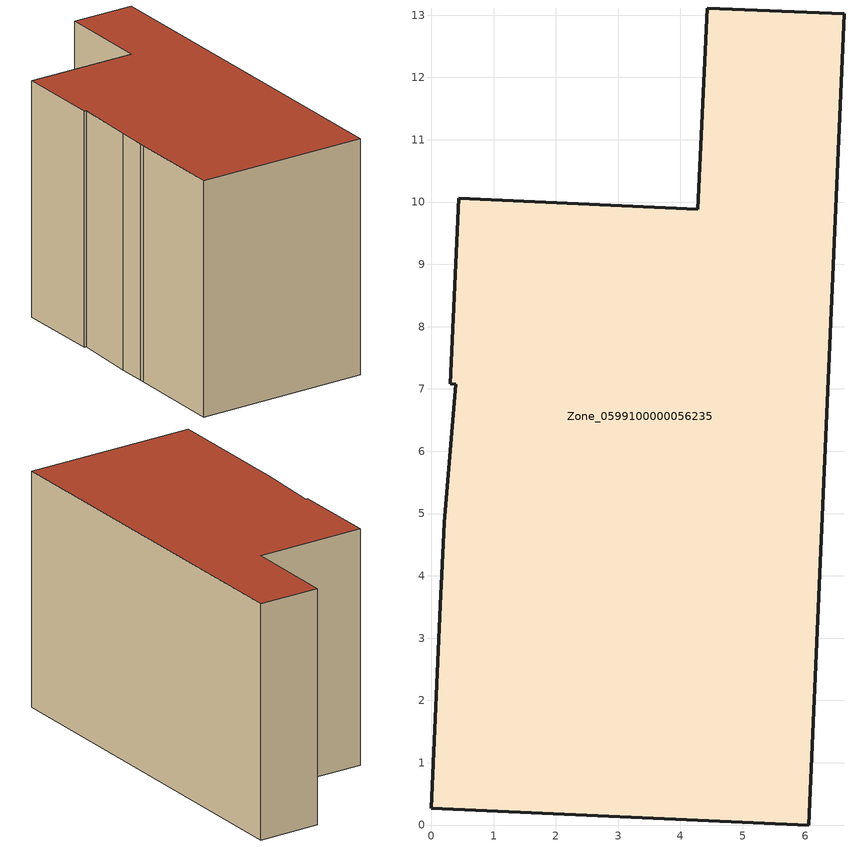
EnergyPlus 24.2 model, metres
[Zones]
Zone_0599100000056235
 floor ground (C_G): 0.39,7.08 0.31,7.08 0.44,10.06 4.28,9.88 4.43,13.12 6.63,13.02 6.06,0 0,0.27 0.15,3.7 0.16,3.85 0.21,4.85 z0.89
 wall outside (C_F): 0.16,3.85 0.15,3.7 0,0.27 6.06,0 6.63,13.02 4.43,13.12 4.28,9.88 0.44,10.06 0.31,7.08 0.39,7.08 0.21,4.85 0.16,3.85 z0.89:9.14
 roof outside (C_R): 0.39,7.08 0.21,4.85 0.16,3.85 0.15,3.7 0,0.27 6.06,0 6.63,13.02 4.43,13.12 4.28,9.88 0.44,10.06 0.31,7.08 z9.14
[BUILDING]
Pand.0599100000056235: North Axis=0; Terrain=City; Loads Convergence Tolerance Value=0.04; Temperature Convergence Tolerance Value=0.4; Solar Distribution=FullExterior; Maximum Number of Warmup Days=25; Minimum Number of Warmup Days=1
[Site:Location]
Rotterdam.The.Hague.AP_ZH_NLD Design_Conditions: Latitude=51.96; Longitude=4.45; Time Zone=1; Elevation=-4.5
[SITE:GROUNDTEMPERATURE:BUILDINGSURFACE]
18, 18, 18, 18, 18, 18, 18, 18, 18, 18, 18, 18
[MATERIAL] Thermal Absorptance=0.9; Solar Absorptance=0.7; Visible Absorptance=0.7
Name | Roughness | Thickness | Conductivity | Density | Specific Heat
G.TC.1975-1991 | MediumSmooth | 0.15 | 0.288461 | 540 | 1210
F.TC.1975-1991 | Rough | 0.3 | 0.230769 | 1920 | 840
R.TC.1975-1991 | MediumRough | 0.2 | 0.153846 | 1500 | 1000
[CONSTRUCTION]
C_G: G.TC.1975-1991
C_F: F.TC.1975-1991
C_R: R.TC.1975-1991
[ZONE]
Zone_0599100000056235: Type=1; Multiplier=1; Ceiling Height=Autocalculate; Volume=Autocalculate; Floor Area=autocalculate; Part of Total Floor Area=Yes
[ZONEINFILTRATION:DESIGNFLOWRATE]
Infil_Zone_0599100000056235: Zone or ZoneList or Space or SpaceList=Zone_0599100000056235; Schedule=AlwaysOn; Design Flow Rate Calculation Method=Flow/Area; Flow Rate per Floor Area=0.003; Constant Term Coefficient=1; Temperature Term Coefficient=0; Velocity Term Coefficient=0; Velocity Squared Term Coefficient=0
[HVACTEMPLATE:ZONE:IDEALLOADSAIRSYSTEM]
Zone_0599100000056235: Maximum Heating Supply Air Temperature=50; Minimum Cooling Supply Air Temperature=13; Maximum Heating Supply Air Humidity Ratio=0.0156; Minimum Cooling Supply Air Humidity Ratio=0.0077; Heating Limit=NoLimit; Cooling Limit=NoLimit; Dehumidification Control Type=ConstantSensibleHeatRatio; Cooling Sensible Heat Ratio=0.7; Dehumidification Setpoint=60; Humidification Control Type=None; Humidification Setpoint=30; Outdoor Air Method=None; Outdoor Air Flow Rate per Person=0.00944; Outdoor Air Flow Rate per Zone Floor Area=0; Outdoor Air Flow Rate per Zone=0; Demand Controlled Ventilation Type=None; Outdoor Air Economizer Type=NoEconomizer; Heat Recovery Type=None; Sensible Heat Recovery Effectiveness=0.7; Latent Heat Recovery Effectiveness=0.65
[ZONECONTROL:THERMOSTAT]
ThermostatControl_Zone_0599100000056235: Zone or ZoneList=Zone_0599100000056235; Control Type Schedule=DualSetpointControlType; Control 1=Thermostat_Zone_0599100000056235; Temperature Difference Between Cutout And Setpoint=0
[THERMOSTATSETPOINT:DUALSETPOINT]
Thermostat_Zone_0599100000056235: Heating Setpoint Temperature Schedule=HeatingSetpoint_Zone_0599100000056235; Cooling Setpoint Temperature Schedule=CoolingSetpoint_Zone_0599100000056235
[SCHEDULE:COMPACT]
HeatingSetpoint_Zone_0599100000056235: Through: 12/31, For: AllDays, Until: 24:00, 21
CoolingSetpoint_Zone_0599100000056235: Through: 12/31, For: AllDays, Until: 24:00, 24
DualSetpointControlType: Through: 12/31, For: AllDays, Until: 24:00, 4
AlwaysOn: Through: 12/31, For: AllDays, Until: 24:00, 1
